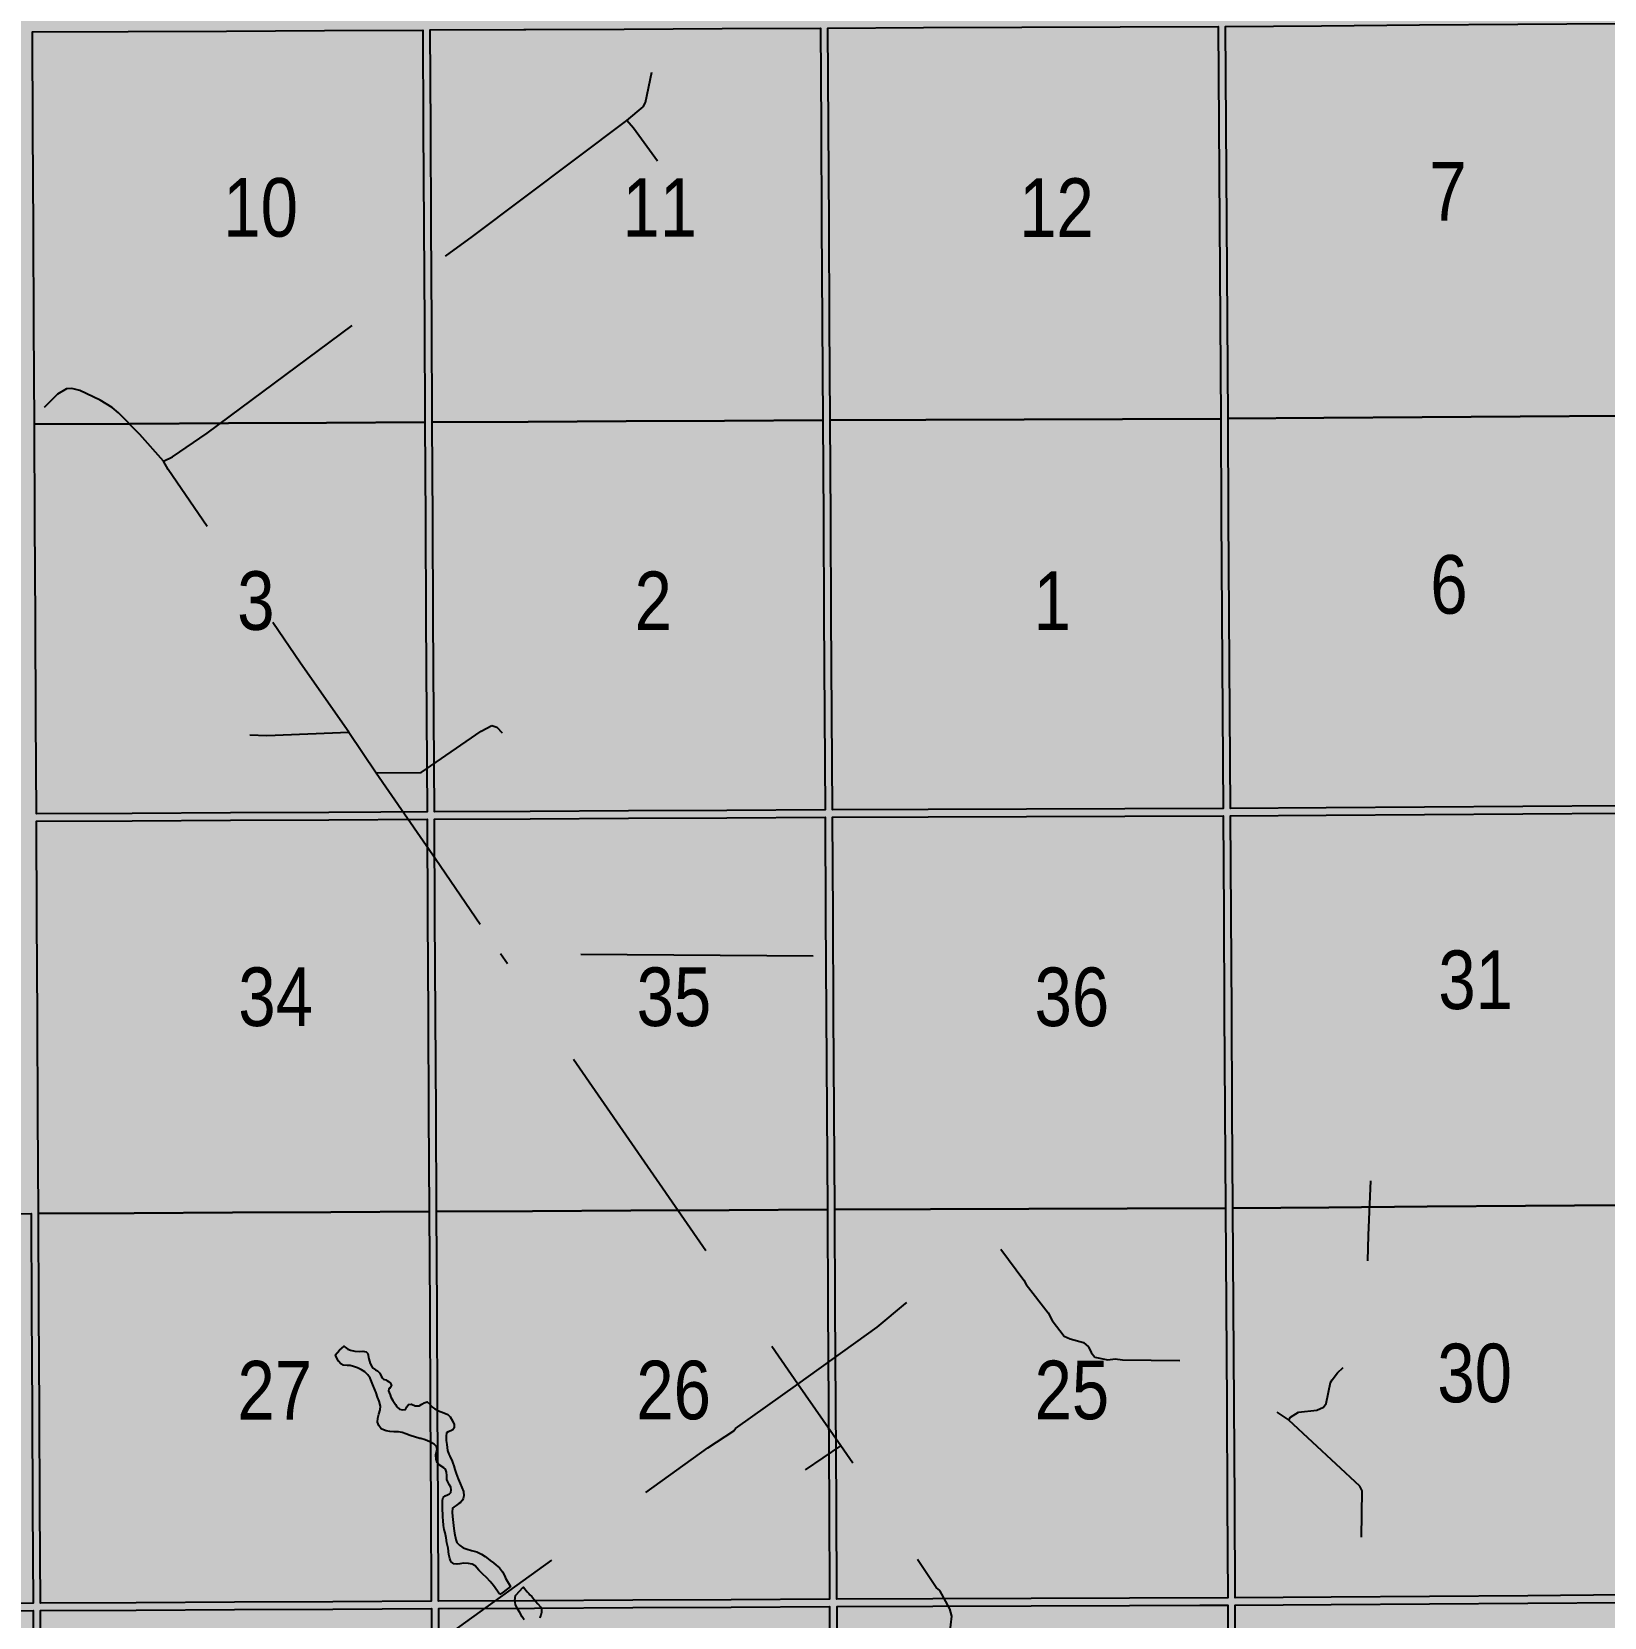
# Model space of a CAD drawing. Extents: x 403018 to 417191, y 6033193 to 6042673.
# Drawn here: x 415499.8 to 415714.5, y 6037159.3 to 6037375.8 of the extents above; entities that cross this region are included whole.
import ezdxf

# ---------------------------------------------------------------- set-up
doc = ezdxf.new("R2010")
doc.units = 0
doc.header["$LTSCALE"] = 5
doc.linetypes.add('DASHED2', pattern=[9.525, 6.35, -3.175])
for name, color, linetype in [('Quarters', 8, 'Continuous'), ('RoadSeg', 57, 'DASHED2'), ('T-WATER', 160, 'Continuous')]:
    doc.layers.add(name, color=color, linetype=linetype)
doc.layers.add('ROUTE-MAP-BACKGROUND-H', color=7, linetype='Continuous', true_color=0xf0ebff)
doc.styles.add('120', font='ARIALN.TTF', dxfattribs={"height": 13})

msp = doc.modelspace()

# ---------------------------------------------------------------- hatches: boundary and pattern name
at = {"layer": 'ROUTE-MAP-BACKGROUND-H'}
h = msp.add_hatch(color=256, dxfattribs=at)
h.dxf.hatch_style = 1
h.paths.add_polyline_path([(412923.423, 6037807.465), (416092.9, 6037807.465), (416092.9, 6035965.758), (412923.423, 6035965.758)])

# ---------------------------------------------------------------- linework, layer by layer
at = {"layer": 'Quarters'}
for points in [[(415553.387, 6037335.855), (415553.459, 6037322.466), (415540.041, 6037322.399), (415526.623, 6037322.332), (415513.205, 6037322.266), (415500.122, 6037322.2), (415500.054, 6037335.59), (415499.986, 6037348.979), (415499.918, 6037362.368), (415499.85, 6037375.758), (415512.929, 6037375.822), (415526.343, 6037375.888), (415539.756, 6037375.955), (415553.17, 6037376.021), (415553.242, 6037362.632), (415553.315, 6037349.244), (415553.387, 6037335.855)], [(415607.722, 6037336.129), (415607.799, 6037322.74), (415594.382, 6037322.673), (415580.964, 6037322.605), (415567.546, 6037322.537), (415554.464, 6037322.471), (415554.391, 6037335.86), (415554.319, 6037349.249), (415554.247, 6037362.637), (415554.174, 6037376.026), (415566.978, 6037376.09), (415567.252, 6037376.091), (415580.665, 6037376.159), (415594.077, 6037376.226), (415607.49, 6037376.294), (415607.567, 6037362.905), (415607.645, 6037349.517), (415607.722, 6037336.129)], [(415662.057, 6037336.342), (415662.139, 6037322.951), (415648.721, 6037322.899), (415635.304, 6037322.847), (415621.886, 6037322.795), (415608.804, 6037322.744), (415608.726, 6037336.133), (415608.649, 6037349.521), (415608.572, 6037362.91), (415608.494, 6037376.298), (415621.572, 6037376.352), (415634.985, 6037376.407), (415648.398, 6037376.462), (415661.81, 6037376.517), (415661.892, 6037363.125), (415661.974, 6037349.734), (415662.057, 6037336.342)], [(415676.225, 6037323.051), (415663.143, 6037322.958), (415663.061, 6037336.35), (415662.979, 6037349.741), (415662.897, 6037363.132), (415662.814, 6037376.524), (415675.891, 6037376.616), (415689.304, 6037376.711), (415702.716, 6037376.806), (415716.128, 6037376.9), (415716.214, 6037363.509), (415716.301, 6037350.118), (415716.388, 6037336.728), (415716.475, 6037323.337), (415703.058, 6037323.241), (415689.642, 6037323.146), (415676.225, 6037323.051)], [(415676.556, 6037269.82), (415663.47, 6037269.727), (415663.39, 6037282.784), (415663.307, 6037296.175), (415663.225, 6037309.567), (415663.143, 6037322.958), (415676.225, 6037323.051), (415689.642, 6037323.146), (415703.058, 6037323.241), (415716.475, 6037323.337), (415716.562, 6037309.946), (415716.649, 6037296.555), (415716.736, 6037283.164), (415716.821, 6037270.108), (415703.399, 6037270.012), (415689.978, 6037269.916), (415676.556, 6037269.82)], [(415553.677, 6037282.3), (415553.747, 6037269.247), (415547.427, 6037269.215), (415540.325, 6037269.179), (415526.902, 6037269.111), (415513.48, 6037269.044), (415500.392, 6037268.978), (415500.326, 6037282.032), (415500.258, 6037295.421), (415500.19, 6037308.811), (415500.122, 6037322.2), (415513.205, 6037322.266), (415526.623, 6037322.332), (415540.041, 6037322.399), (415553.459, 6037322.466), (415553.532, 6037309.078), (415553.604, 6037295.689), (415553.677, 6037282.3)], [(415608.031, 6037282.575), (415608.107, 6037269.521), (415594.684, 6037269.453), (415581.262, 6037269.386), (415567.839, 6037269.318), (415554.752, 6037269.252), (415554.681, 6037282.306), (415554.609, 6037295.694), (415554.536, 6037309.083), (415554.464, 6037322.471), (415567.546, 6037322.537), (415580.964, 6037322.605), (415594.382, 6037322.673), (415607.799, 6037322.74), (415607.877, 6037309.352), (415607.954, 6037295.963), (415608.031, 6037282.575)], [(415662.385, 6037282.776), (415662.466, 6037269.72), (415649.043, 6037269.671), (415635.621, 6037269.623), (415622.198, 6037269.573), (415609.111, 6037269.525), (415609.035, 6037282.578), (415608.958, 6037295.967), (415608.881, 6037309.356), (415608.804, 6037322.744), (415621.886, 6037322.795), (415635.304, 6037322.847), (415648.721, 6037322.899), (415662.139, 6037322.951), (415662.221, 6037309.559), (415662.303, 6037296.168), (415662.385, 6037282.776)], [(415553.971, 6037228.076), (415554.044, 6037214.687), (415540.616, 6037214.619), (415527.189, 6037214.552), (415513.762, 6037214.484), (415500.669, 6037214.418), (415500.601, 6037227.807), (415500.533, 6037241.196), (415500.465, 6037254.585), (415500.397, 6037267.973), (415513.485, 6037268.039), (415526.908, 6037268.107), (415540.33, 6037268.175), (415553.753, 6037268.243), (415553.825, 6037254.854), (415553.898, 6037241.465), (415553.971, 6037228.076)], [(415608.345, 6037228.35), (415608.422, 6037214.961), (415594.995, 6037214.894), (415581.568, 6037214.826), (415568.14, 6037214.758), (415555.048, 6037214.692), (415554.975, 6037228.081), (415554.902, 6037241.47), (415554.83, 6037254.859), (415554.757, 6037268.248), (415567.845, 6037268.314), (415581.267, 6037268.381), (415594.69, 6037268.449), (415608.112, 6037268.517), (415608.19, 6037255.128), (415608.267, 6037241.739), (415608.345, 6037228.35)], [(415662.719, 6037228.549), (415662.801, 6037215.16), (415649.374, 6037215.111), (415635.947, 6037215.063), (415622.519, 6037215.013), (415609.427, 6037214.965), (415609.349, 6037228.354), (415609.272, 6037241.743), (415609.194, 6037255.132), (415609.117, 6037268.521), (415622.204, 6037268.569), (415635.627, 6037268.618), (415649.049, 6037268.667), (415662.472, 6037268.716), (415662.554, 6037255.327), (415662.636, 6037241.938), (415662.719, 6037228.549)], [(415676.896, 6037215.261), (415663.805, 6037215.167), (415663.723, 6037228.556), (415663.641, 6037241.945), (415663.558, 6037255.334), (415663.476, 6037268.723), (415676.562, 6037268.816), (415689.984, 6037268.912), (415703.406, 6037269.008), (415716.827, 6037269.103), (415716.914, 6037255.714), (415717.001, 6037242.325), (415717.088, 6037228.937), (415717.176, 6037215.548), (415703.749, 6037215.452), (415690.323, 6037215.356), (415676.896, 6037215.261)], [(415663.048, 6037174.993), (415663.128, 6037161.94), (415649.696, 6037161.891), (415636.264, 6037161.842), (415622.832, 6037161.793), (415609.735, 6037161.744), (415609.659, 6037174.798), (415609.582, 6037188.187), (415609.504, 6037201.576), (415609.427, 6037214.965), (415622.519, 6037215.013), (415635.947, 6037215.063), (415649.374, 6037215.111), (415662.801, 6037215.16), (415662.883, 6037201.771), (415662.965, 6037188.382), (415663.048, 6037174.993)], [(415677.228, 6037162.04), (415664.132, 6037161.947), (415664.052, 6037175.001), (415663.97, 6037188.39), (415663.887, 6037201.778), (415663.805, 6037215.167), (415676.896, 6037215.261), (415690.323, 6037215.356), (415703.749, 6037215.452), (415717.176, 6037215.548), (415717.263, 6037202.159), (415717.35, 6037188.771), (415717.437, 6037175.382), (415717.522, 6037162.328), (415704.091, 6037162.232), (415690.66, 6037162.136), (415677.228, 6037162.04)], [(415459.627, 6037160.99), (415446.526, 6037160.925), (415446.464, 6037173.978), (415446.401, 6037187.367), (415446.338, 6037200.756), (415446.275, 6037214.145), (415459.371, 6037214.21), (415472.802, 6037214.278), (415486.234, 6037214.345), (415499.665, 6037214.413), (415499.733, 6037201.024), (415499.801, 6037187.635), (415499.869, 6037174.247), (415499.936, 6037161.193), (415486.499, 6037161.125), (415473.063, 6037161.058), (415459.627, 6037160.99)], [(415554.262, 6037174.521), (415554.333, 6037161.467), (415540.901, 6037161.399), (415527.469, 6037161.331), (415514.037, 6037161.264), (415500.94, 6037161.198), (415500.873, 6037174.252), (415500.805, 6037187.641), (415500.737, 6037201.029), (415500.669, 6037214.418), (415513.762, 6037214.484), (415527.189, 6037214.552), (415540.616, 6037214.619), (415554.044, 6037214.687), (415554.117, 6037201.298), (415554.189, 6037187.909), (415554.262, 6037174.521)], [(415608.655, 6037174.794), (415608.731, 6037161.741), (415595.299, 6037161.673), (415581.866, 6037161.605), (415568.434, 6037161.538), (415555.337, 6037161.472), (415555.266, 6037174.526), (415555.194, 6037187.915), (415555.121, 6037201.303), (415555.048, 6037214.692), (415568.14, 6037214.758), (415581.568, 6037214.826), (415594.995, 6037214.894), (415608.422, 6037214.961), (415608.5, 6037201.572), (415608.577, 6037188.184), (415608.655, 6037174.794)], [(415663.381, 6037120.769), (415663.463, 6037107.38), (415650.027, 6037107.331), (415636.59, 6037107.282), (415623.153, 6037107.233), (415610.051, 6037107.184), (415609.973, 6037120.573), (415609.896, 6037133.962), (415609.818, 6037147.351), (415609.741, 6037160.74), (415622.838, 6037160.788), (415636.27, 6037160.838), (415649.702, 6037160.886), (415659.296, 6037160.921), (415663.134, 6037160.935), (415663.217, 6037147.546), (415663.299, 6037134.158), (415663.381, 6037120.769)], [(415677.569, 6037107.481), (415664.468, 6037107.387), (415664.385, 6037120.776), (415664.303, 6037134.165), (415664.221, 6037147.554), (415664.138, 6037160.942), (415677.235, 6037161.036), (415690.666, 6037161.132), (415704.097, 6037161.228), (415717.528, 6037161.324), (415717.616, 6037147.935), (415717.703, 6037134.546), (415717.79, 6037121.157), (415717.877, 6037107.769), (415704.441, 6037107.673), (415691.005, 6037107.577), (415677.569, 6037107.481)], [(415459.89, 6037106.431), (415446.784, 6037106.365), (415446.721, 6037119.754), (415446.657, 6037133.143), (415446.594, 6037146.532), (415446.531, 6037159.92), (415459.632, 6037159.986), (415473.068, 6037160.053), (415486.504, 6037160.121), (415499.941, 6037160.189), (415500.009, 6037146.8), (415500.077, 6037133.411), (415500.145, 6037120.022), (415500.213, 6037106.634), (415486.772, 6037106.566), (415473.331, 6037106.498), (415459.89, 6037106.431)], [(415554.557, 6037120.296), (415554.63, 6037106.907), (415541.193, 6037106.84), (415527.756, 6037106.772), (415514.319, 6037106.704), (415501.217, 6037106.639), (415501.149, 6037120.027), (415501.081, 6037133.416), (415501.013, 6037146.805), (415500.945, 6037160.194), (415514.042, 6037160.259), (415527.474, 6037160.327), (415540.906, 6037160.395), (415554.338, 6037160.462), (415554.411, 6037147.074), (415554.484, 6037133.685), (415554.557, 6037120.296)], [(415608.969, 6037120.57), (415609.046, 6037107.181), (415595.61, 6037107.113), (415582.173, 6037107.046), (415568.736, 6037106.978), (415555.634, 6037106.912), (415555.561, 6037120.301), (415555.488, 6037133.69), (415555.454, 6037140.078), (415555.416, 6037147.079), (415555.343, 6037160.467), (415568.44, 6037160.533), (415581.872, 6037160.601), (415595.304, 6037160.669), (415608.736, 6037160.736), (415608.814, 6037147.347), (415608.891, 6037133.958), (415608.969, 6037120.57)]]:
    msp.add_lwpolyline(points, close=True, dxfattribs=at)
at = {"layer": 'RoadSeg'}
msp.add_line((415605.456, 6037179.401), (415610.285, 6037182.698), dxfattribs=at)
at = {"layer": 'RoadSeg', "flags": 128}
for points in [[(415585.243, 6037358.123), (415581.946, 6037362.618), (415581.014, 6037363.65), (415583.278, 6037365.515), (415583.578, 6037366.148), (415584.444, 6037370.277)], [(415517.777, 6037317.13), (415518.976, 6037317.763), (415523.738, 6037320.993), (415553.175, 6037342.805), (415553.741, 6037343.337), (415559.968, 6037347.833), (415581.014, 6037363.65)], [(415529.532, 6037279.768), (415531.863, 6037279.668), (415543.052, 6037280.134), (415536.459, 6037289.558), (415518.41, 6037315.998), (415517.777, 6037317.13), (415514.547, 6037320.793), (415511.617, 6037323.757), (415510.751, 6037324.49), (415509.119, 6037325.488), (415506.322, 6037326.82), (415505.223, 6037327.087), (415504.524, 6037327.02), (415503.292, 6037326.288), (415489.739, 6037313.034), (415483.045, 6037306.274), (415478.883, 6037302.412), (415477.418, 6037300.547), (415476.818, 6037299.215), (415476.752, 6037298.382), (415477.95, 6037291.123), (415478.283, 6037287.426), (415478.683, 6037285.795), (415483.245, 6037278.735), (415483.978, 6037277.303), (415484.444, 6037276.837), (415488.973, 6037269.811), (415489.306, 6037268.778), (415489.439, 6037267.014), (415489.506, 6037262.451), (415489.706, 6037251.729), (415489.639, 6037247.2), (415489.406, 6037244.969), (415489.04, 6037244.004), (415487.841, 6037242.272), (415483.778, 6037237.343), (415480.448, 6037233.514), (415479.716, 6037232.848)], [(415543.052, 6037280.134), (415546.815, 6037274.606), (415554.94, 6037262.785), (415563.765, 6037249.898), (415618.777, 6037249.498), (415619.875, 6037250.23)], [(415546.815, 6037274.606), (415552.942, 6037274.639), (415561.134, 6037280.267), (415562.599, 6037281.066), (415563.265, 6037280.833), (415564.031, 6037280.034)], [(415506.456, 6037120.627), (415508.287, 6037121.826), (415508.72, 6037122.258), (415522.107, 6037131.982), (415524.737, 6037133.58), (415526.768, 6037135.312), (415538.29, 6037143.671), (415571.491, 6037167.613), (415573.189, 6037168.812), (415573.955, 6037169.145), (415574.387, 6037169.645), (415576.119, 6037170.943), (415592.103, 6037182.399), (415595.633, 6037184.763), (415595.899, 6037185.063), (415604.391, 6037191.123), (415563.765, 6037249.898)], [(415681.38, 6037170.244), (415681.447, 6037176.571), (415681.147, 6037177.17), (415671.457, 6037186.195), (415671.69, 6037186.594), (415672.756, 6037187.293), (415675.253, 6037187.56), (415676.186, 6037187.96), (415676.552, 6037188.459), (415677.151, 6037191.356), (415677.385, 6037191.722), (415678.084, 6037192.655), (415681.347, 6037195.685), (415682.08, 6037196.817), (415682.313, 6037211.469), (415682.646, 6037218.895)], [(415619.842, 6037143.637), (415620.908, 6037141.839), (415625.636, 6037145.202), (415626.402, 6037146.235), (415626.635, 6037147.1), (415626.702, 6037149.731), (415625.57, 6037153.994), (415625.57, 6037154.659), (415625.37, 6037154.992), (415625.203, 6037156.058), (415625.17, 6037157.057), (415625.436, 6037159.455), (415625.137, 6037160.421), (415623.771, 6037162.951), (415623.305, 6037163.351), (415610.285, 6037182.698), (415604.391, 6037191.123), (415615.213, 6037198.882), (415619.109, 6037202.145), (415629.999, 6037209.871), (415630.665, 6037210.537), (415631.664, 6037210.137), (415635.26, 6037205.309), (415635.593, 6037204.709), (415638.557, 6037200.847), (415639.123, 6037199.814), (415640.754, 6037197.683), (415641.587, 6037197.283), (415643.385, 6037196.817), (415644.084, 6037196.218), (415644.451, 6037195.419), (415644.95, 6037194.786), (415646.715, 6037194.453), (415647.747, 6037194.553), (415648.746, 6037194.42), (415660.535, 6037194.286), (415661.8, 6037194.12), (415662.366, 6037193.72), (415664.397, 6037191.589), (415664.897, 6037190.757), (415665.996, 6037189.791), (415671.457, 6037186.195)]]:
    msp.add_lwpolyline(points, dxfattribs=at)
at = {"layer": 'T-WATER'}
msp.add_lwpolyline([(415563.695, 6037162.406), (415562.819, 6037163.636), (415562.394, 6037164.16), (415561.884, 6037164.701), (415561.391, 6037165.191), (415560.83, 6037165.732), (415560.303, 6037166.29), (415559.913, 6037166.526), (415559.421, 6037166.643), (415558.743, 6037166.674), (415558.219, 6037166.57), (415557.846, 6037166.518), (415557.406, 6037166.601), (415557.049, 6037166.838), (415556.959, 6037167.038), (415556.844, 6037167.295), (415556.724, 6037167.854), (415556.636, 6037168.719), (415556.464, 6037169.447), (415556.343, 6037170.125), (415556.205, 6037170.82), (415556.102, 6037171.261), (415556.015, 6037171.82), (415555.945, 6037172.481), (415555.926, 6037172.956), (415555.908, 6037173.465), (415555.872, 6037173.855), (415555.871, 6037174.347), (415555.852, 6037174.788), (415555.865, 6037175.262), (415555.95, 6037175.636), (415556.22, 6037175.858), (415556.542, 6037176.011), (415556.829, 6037176.131), (415557.015, 6037176.335), (415557.064, 6037176.709), (415556.995, 6037177.048), (415556.757, 6037177.437), (415556.569, 6037177.758), (415556.45, 6037178.097), (415556.465, 6037178.623), (415556.412, 6037179.098), (415556.275, 6037179.488), (415556.054, 6037179.69), (415555.426, 6037180.078), (415555.154, 6037180.399), (415555, 6037180.874), (415554.964, 6037181.45), (415555.03, 6037181.874), (415555.114, 6037182.214), (415555.062, 6037182.587), (415554.705, 6037182.942), (415554.111, 6037183.262), (415553.484, 6037183.497), (415552.914, 6037183.676), (415552.788, 6037183.715), (415551.449, 6037184.083), (415550.872, 6037184.336), (415550.347, 6037184.52), (415549.838, 6037184.586), (415549.228, 6037184.584), (415548.669, 6037184.65), (415548.179, 6037184.762), (415547.788, 6037184.867), (415547.482, 6037185.035), (415547.159, 6037185.475), (415546.971, 6037185.932), (415547.037, 6037186.492), (415547.171, 6037187.002), (415547.338, 6037187.596), (415547.387, 6037188.122), (415547.215, 6037188.783), (415546.976, 6037189.359), (415546.787, 6037189.952), (415546.343, 6037191.035), (415545.984, 6037191.916), (415545.661, 6037192.407), (415545.253, 6037192.795), (415544.778, 6037193.082), (415544.235, 6037193.351), (415543.692, 6037193.519), (415543.251, 6037193.653), (415542.845, 6037193.685), (415542.302, 6037193.717), (415541.963, 6037193.886), (415541.64, 6037194.241), (415541.47, 6037194.579), (415541.282, 6037195.002), (415541.196, 6037195.096), (415541.787, 6037195.768), (415542.437, 6037196.287), (415542.565, 6037196.161), (415542.938, 6037195.874), (415543.311, 6037195.756), (415543.888, 6037195.606), (415544.481, 6037195.557), (415544.989, 6037195.61), (415545.429, 6037195.527), (415545.667, 6037195.29), (415545.822, 6037194.595), (415545.977, 6037193.917), (415546.216, 6037193.528), (415546.386, 6037193.291), (415546.691, 6037193.055), (415546.98, 6037192.954), (415547.286, 6037192.599), (415547.507, 6037192.21), (415547.627, 6037191.99), (415547.797, 6037191.804), (415548.102, 6037191.686), (415548.238, 6037191.636), (415548.509, 6037191.484), (415548.764, 6037191.231), (415548.867, 6037191.011), (415548.901, 6037190.875), (415548.783, 6037190.756), (415548.614, 6037190.603), (415548.732, 6037190.603), (415548.547, 6037190.484), (415548.497, 6037190.212), (415548.565, 6037189.958), (415548.719, 6037189.653), (415548.822, 6037189.349), (415549.095, 6037188.874), (415549.452, 6037188.316), (415549.622, 6037188.028), (415549.996, 6037187.707), (415550.386, 6037187.607), (415550.792, 6037187.676), (415550.977, 6037188.033), (415551.231, 6037188.323), (415551.637, 6037188.375), (415552.146, 6037188.173), (415552.687, 6037188.141), (415553.059, 6037188.38), (415553.346, 6037188.585), (415553.753, 6037188.688), (415554.194, 6037188.317), (415554.415, 6037188.012), (415554.806, 6037187.742), (415555.298, 6037187.49), (415555.671, 6037187.321), (415556.265, 6037187.12), (415556.57, 6037186.952), (415556.893, 6037186.647), (415557.234, 6037186.123), (415557.439, 6037185.615), (415557.457, 6037185.14), (415557.289, 6037184.902), (415557.002, 6037184.731), (415556.646, 6037184.611), (415556.427, 6037184.458), (415556.378, 6037184.017), (415556.362, 6037183.542), (415556.363, 6037183.423), (415556.432, 6037182.897), (415556.554, 6037182.05), (415556.749, 6037181.577), (415556.862, 6037181.304), (415557.186, 6037180.593), (415557.282, 6037180.323), (415557.408, 6037179.967), (415557.546, 6037179.441), (415557.717, 6037178.933), (415558.007, 6037178.205), (415558.264, 6037177.544), (415558.503, 6037176.986), (415558.708, 6037176.478), (415558.761, 6037175.884), (415558.678, 6037175.494), (415558.577, 6037175.273), (415558.341, 6037174.967), (415558.104, 6037174.813), (415557.75, 6037174.557), (415557.462, 6037174.387), (415557.243, 6037174.199), (415557.16, 6037173.639), (415557.23, 6037173.046), (415557.301, 6037172.232), (415557.388, 6037171.418), (415557.509, 6037170.791), (415557.699, 6037169.927), (415557.836, 6037169.503), (415558.176, 6037169.114), (415558.702, 6037168.777), (415559.227, 6037168.576), (415559.804, 6037168.391), (415560.533, 6037168.207), (415561.178, 6037167.921), (415561.687, 6037167.584), (415562.315, 6037167.094), (415562.387, 6037167.042), (415562.825, 6037166.723), (415563.181, 6037166.419), (415563.64, 6037166.03), (415564.065, 6037165.489), (415564.356, 6037164.897), (415564.475, 6037164.643), (415565.13, 6037163.474), (415564.16, 6037162.708), (415563.695, 6037162.406)], close=True, dxfattribs=at)
msp.add_lwpolyline([(415567.019, 6037158.936), (415566.746, 6037159.342), (415566.406, 6037159.918), (415566.099, 6037160.426), (415565.843, 6037161.018), (415565.722, 6037161.595), (415565.844, 6037162.254), (415565.918, 6037162.335), (415566.393, 6037162.862), (415566.834, 6037163.338), (415566.926, 6037163.414), (415567.446, 6037162.737), (415567.65, 6037162.551), (415567.786, 6037162.365), (415568.041, 6037162.129), (415568.33, 6037161.74), (415568.551, 6037161.503), (415568.891, 6037161.131), (415569.248, 6037160.726), (415569.385, 6037160.404), (415569.403, 6037159.946), (415569.303, 6037159.589), (415569.185, 6037159.351), (415569.135, 6037159.182)], dxfattribs=at)

# ---------------------------------------------------------------- texts
at = {"layer": 'RoadSeg', "style": '120'}
for s, height, p in [('7', 8.004, (415690.624, 6037350.007)), ('10', 8.0041, (415525.928, 6037347.804)), ('11', 8.0041, (415580.431, 6037347.784)), ('12', 8.0041, (415634.611, 6037347.769)), ('6', 8.004, (415690.77, 6037296.325)), ('3', 8.004, (415527.823, 6037294.111)), ('2', 8.004, (415582.087, 6037294.076)), ('1', 8.004, (415636.59, 6037294.092)), ('31', 8.0041, (415691.865, 6037242.334)), ('34', 8.0041, (415527.973, 6037240.015)), ('35', 8.0041, (415582.375, 6037240.015)), ('36', 8.0041, (415636.716, 6037240.006)), ('30', 8.0041, (415691.725, 6037188.642)), ('27', 8.0041, (415527.855, 6037186.288)), ('26', 8.0041, (415582.329, 6037186.314)), ('25', 8.0041, (415636.716, 6037186.323))]:
    msp.add_text(s, height=height, dxfattribs=at).set_placement(p)

doc.saveas('drawing.dxf')
